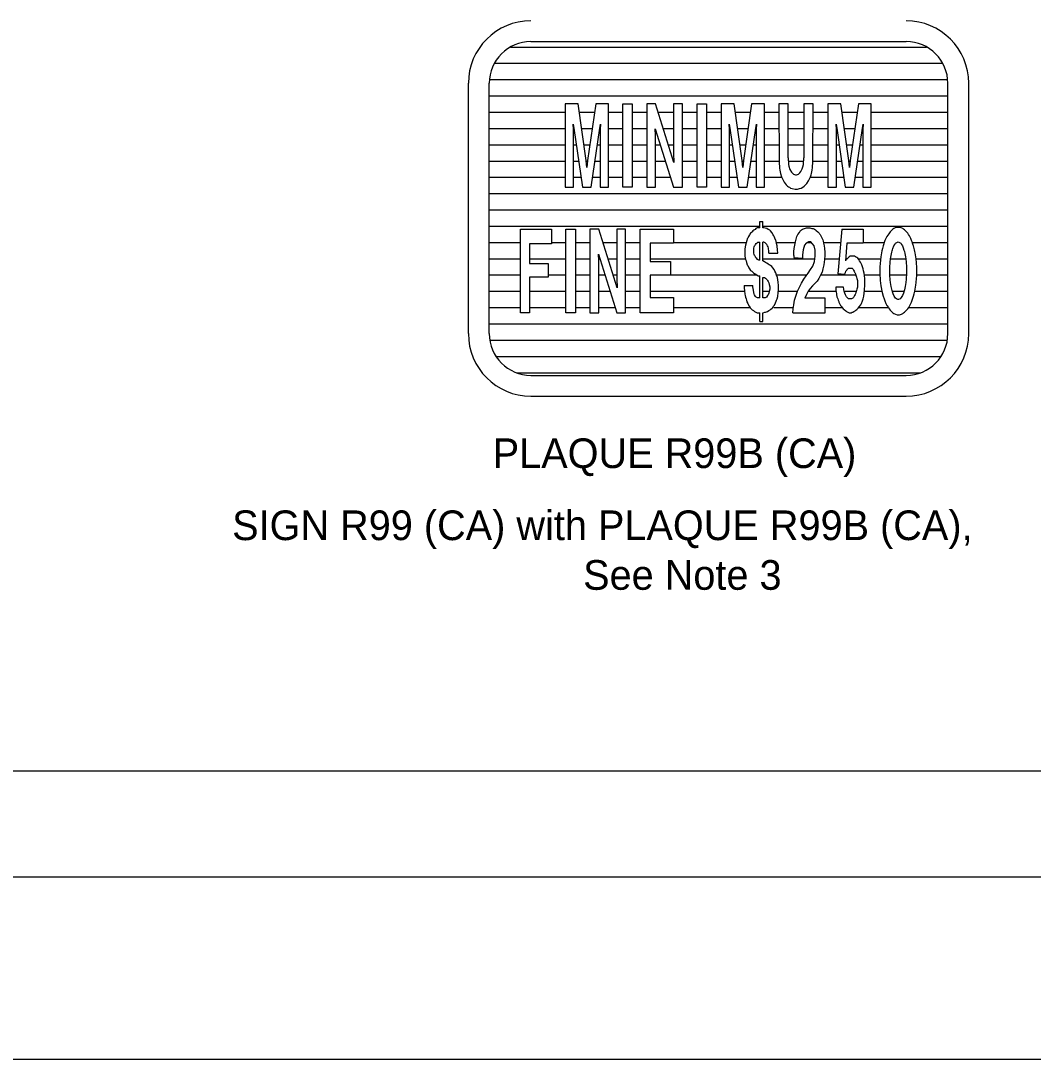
# Model space of a CAD drawing. Extents: x -894 to 866, y -472 to 714.
# Drawn here: x -168.2 to 70.8, y -472.4 to -227.4 of the extents above; entities that cross this region are included whole.
import ezdxf

# ---------------------------------------------------------------- set-up
doc = ezdxf.new("R2010")
doc.units = 0
for name, color, linetype in [('border_PLOTTING-ELEMENTS', 7, 'Continuous'), ('border_rw_22x34_Cut_Lines', 7, 'Continuous'), ('border_SHEET', 7, 'Continuous'), ('rd_PAVEMENT', 7, 'Continuous'), ('rd_PAVEMENT-anno', 7, 'Continuous')]:
    doc.layers.add(name, color=color, linetype=linetype)

msp = doc.modelspace()

# ---------------------------------------------------------------- linework, layer by layer
at = {"layer": 'border_PLOTTING-ELEMENTS'}
for points in [[(-894.04, -472.44), (865.96, -472.44), (865.96, 713.56), (-894.04, 713.56)], [(-864.04, 670.56), (835.96, 670.56), (835.96, -429.44), (-864.04, -429.44)]]:
    msp.add_lwpolyline(points, close=True, dxfattribs=at)
at = {"layer": 'border_rw_22x34_Cut_Lines'}
msp.add_lwpolyline([(-864.04, 670.56), (835.96, 670.56), (835.96, -429.44), (-864.04, -429.44)], close=True, dxfattribs=at)
at = {"layer": 'border_SHEET'}
msp.add_line((810.96, -404.44), (-814.04, -404.44), dxfattribs=at)
at = {"layer": 'rd_PAVEMENT'}
for p, q in [((-47.8, -232.33), (40.78, -232.33)), ((-52.6, -233.6), (45.61, -233.6)), ((-56.42, -237.44), (49.39, -237.44)), ((-62.56, -301.23), (-62.56, -242.17)), ((-57.64, -301.23), (-57.64, -242.17)), ((-57.57, -241.28), (50.55, -241.28)), ((50.62, -301.23), (50.62, -242.17)), ((55.55, -301.23), (55.55, -242.17)), ((-57.64, -245.13), (50.62, -245.13)), ((-57.64, -248.97), (-39.71, -248.97)), ((-36.39, -248.97), (-32.79, -248.97)), ((-29.47, -248.97), (-26.11, -248.97)), ((-23.87, -248.97), (-20.43, -248.97)), ((-17.74, -248.97), (-14.11, -248.97)), ((-12.03, -248.97), (-8.59, -248.97)), ((-6.35, -248.97), (-2.91, -248.97)), ((0.42, -248.97), (4.02, -248.97)), ((7.34, -248.97), (10.71, -248.97)), ((12.94, -248.97), (16.62, -248.97)), ((18.85, -248.97), (22.3, -248.97)), ((25.62, -248.97), (29.22, -248.97)), ((32.54, -248.97), (50.62, -248.97)), ((-57.64, -252.81), (-39.71, -252.81)), ((-37.73, -252.81), (-37.63, -252.81)), ((-35.84, -252.81), (-33.35, -252.81)), ((-31.56, -252.81), (-31.46, -252.81)), ((-29.47, -252.81), (-26.11, -252.81)), ((-23.87, -252.81), (-20.43, -252.81)), ((-16.54, -252.81), (-14.11, -252.81)), ((-12.03, -252.81), (-8.59, -252.81)), ((-6.35, -252.81), (-2.91, -252.81)), ((-0.92, -252.81), (-0.82, -252.81)), ((0.97, -252.81), (3.46, -252.81)), ((5.25, -252.81), (5.35, -252.81)), ((7.34, -252.81), (10.73, -252.81)), ((12.94, -252.81), (16.62, -252.81)), ((18.83, -252.81), (22.3, -252.81)), ((24.28, -252.81), (24.39, -252.81)), ((26.17, -252.81), (28.67, -252.81)), ((30.46, -252.81), (30.56, -252.81)), ((32.54, -252.81), (50.62, -252.81)), ((-57.64, -256.65), (-39.71, -256.65)), ((-37.71, -256.65), (-37.08, -256.65)), ((-35.29, -256.65), (-33.9, -256.65)), ((-32.11, -256.65), (-31.47, -256.65)), ((-29.47, -256.65), (-26.11, -256.65)), ((-23.87, -256.65), (-20.43, -256.65)), ((-18.35, -256.65), (-17.26, -256.65)), ((-15.33, -256.65), (-14.11, -256.65)), ((-12.03, -256.65), (-8.59, -256.65)), ((-6.35, -256.65), (-2.91, -256.65)), ((-0.9, -256.65), (-0.27, -256.65)), ((1.52, -256.65), (2.91, -256.65)), ((4.7, -256.65), (5.34, -256.65)), ((7.34, -256.65), (10.75, -256.65)), ((12.94, -256.65), (16.62, -256.65)), ((18.8, -256.65), (22.3, -256.65)), ((24.3, -256.65), (24.94, -256.65)), ((26.73, -256.65), (28.12, -256.65)), ((29.9, -256.65), (30.54, -256.65)), ((32.54, -256.65), (50.62, -256.65)), ((-57.64, -260.5), (-39.71, -260.5)), ((-37.71, -260.5), (-36.52, -260.5)), ((-34.74, -260.5), (-34.45, -260.5)), ((-32.66, -260.5), (-31.47, -260.5)), ((-29.47, -260.5), (-26.11, -260.5)), ((-23.87, -260.5), (-20.43, -260.5)), ((-18.35, -260.5), (-16.05, -260.5)), ((-14.13, -260.5), (-14.04, -260.5)), ((-12.03, -260.5), (-8.59, -260.5)), ((-6.35, -260.5), (-2.91, -260.5)), ((-0.9, -260.5), (0.28, -260.5)), ((2.07, -260.5), (2.36, -260.5)), ((4.15, -260.5), (5.34, -260.5)), ((7.34, -260.5), (10.78, -260.5)), ((12.98, -260.5), (16.58, -260.5)), ((18.78, -260.5), (22.3, -260.5)), ((24.3, -260.5), (25.49, -260.5)), ((27.27, -260.5), (27.57, -260.5)), ((29.35, -260.5), (30.54, -260.5)), ((32.54, -260.5), (50.62, -260.5)), ((-57.64, -264.34), (-39.71, -264.34)), ((-37.71, -264.34), (-35.97, -264.34)), ((-33.21, -264.34), (-31.47, -264.34)), ((-29.47, -264.34), (-26.11, -264.34)), ((-23.87, -264.34), (-20.43, -264.34)), ((-18.35, -264.34), (-14.85, -264.34)), ((-12.03, -264.34), (-8.59, -264.34)), ((-6.35, -264.34), (-2.91, -264.34)), ((-0.9, -264.34), (0.84, -264.34)), ((3.6, -264.34), (5.34, -264.34)), ((7.34, -264.34), (11.39, -264.34)), ((18.16, -264.34), (22.3, -264.34)), ((24.3, -264.34), (26.04, -264.34)), ((28.8, -264.34), (30.54, -264.34)), ((32.54, -264.34), (50.62, -264.34)), ((-57.64, -268.18), (50.62, -268.18)), ((-57.64, -272.02), (50.62, -272.02)), ((-57.64, -275.87), (6.25, -275.87)), ((6.93, -275.87), (50.62, -275.87)), ((-57.64, -279.71), (-50.25, -279.71)), ((-42.97, -279.71), (-39.53, -279.71)), ((-37.29, -279.71), (-33.85, -279.71)), ((-30.8, -279.71), (-27.53, -279.71)), ((-25.45, -279.71), (-22.01, -279.71)), ((-14.16, -279.71), (3, -279.71)), ((10.16, -279.71), (14.65, -279.71)), ((17.45, -279.71), (18.42, -279.71)), ((21.22, -279.71), (25.29, -279.71)), ((30.61, -279.71), (35.61, -279.71)), ((42.21, -279.71), (50.62, -279.71)), ((-57.64, -283.55), (-50.25, -283.55)), ((-48.09, -283.55), (-39.53, -283.55)), ((-37.29, -283.55), (-33.85, -283.55)), ((-31.79, -283.55), (-31.52, -283.55)), ((-29.59, -283.55), (-27.53, -283.55)), ((-25.45, -283.55), (-22.01, -283.55)), ((-19.68, -283.55), (2.86, -283.55)), ((6.93, -283.55), (19.25, -283.55)), ((21.5, -283.55), (24.94, -283.55)), ((26.49, -283.55), (26.88, -283.55)), ((29.45, -283.55), (34.76, -283.55)), ((37.05, -283.58), (40.73, -283.58)), ((43.12, -283.55), (50.62, -283.55)), ((-57.64, -287.39), (-50.25, -287.39)), ((-43.69, -287.39), (-39.53, -287.39)), ((-37.29, -287.39), (-33.85, -287.39)), ((-31.77, -287.39), (-30.32, -287.39)), ((-28.39, -287.39), (-27.53, -287.39)), ((-25.45, -287.39), (-22.01, -287.39)), ((-14.88, -287.39), (5.5, -287.39)), ((10.28, -287.39), (17.34, -287.39)), ((20.56, -287.39), (28.91, -287.39)), ((30.86, -287.39), (34.57, -287.39)), ((36.89, -287.39), (40.89, -287.39)), ((43.29, -287.39), (50.62, -287.39)), ((-57.64, -291.24), (-50.25, -291.24)), ((-48.09, -291.24), (-39.53, -291.24)), ((-37.29, -291.24), (-33.85, -291.24)), ((-31.77, -291.24), (-29.11, -291.24)), ((-25.45, -291.24), (-22.01, -291.24)), ((-19.68, -291.24), (2.62, -291.24)), ((6.93, -291.24), (8.48, -291.24)), ((10.58, -291.24), (15.15, -291.24)), ((17.62, -291.24), (24.26, -291.24)), ((26.15, -291.24), (29.03, -291.24)), ((30.9, -291.24), (35.06, -291.24)), ((37.5, -291.22), (40.34, -291.22)), ((42.8, -291.24), (50.62, -291.24)), ((-57.64, -295.08), (-50.25, -295.08)), ((-48.09, -295.08), (-39.53, -295.08)), ((-37.29, -295.08), (-33.85, -295.08)), ((-31.77, -295.08), (-27.91, -295.08)), ((-25.45, -295.08), (-22.01, -295.08)), ((-14.16, -295.08), (3.87, -295.08)), ((9.51, -295.08), (14.17, -295.08)), ((21.65, -295.08), (25.66, -295.08)), ((29.51, -295.08), (36.58, -295.08)), ((41.35, -295.08), (50.62, -295.08)), ((-57.64, -298.92), (50.62, -298.92)), ((-57.51, -302.76), (50.5, -302.76)), ((-56.01, -306.61), (48.98, -306.61)), ((-51.2, -310.45), (44.22, -310.45)), ((-47.8, -311.07), (40.78, -311.07)), ((-47.8, -315.99), (40.78, -315.99))]:
    msp.add_line(p, q, dxfattribs=at)
for points in [[(-39.71, -247.03), (-39.71, -266.71), (-37.71, -266.71), (-37.71, -253.07), (-37.79, -251.83), (-37.63, -252.76), (-35.63, -266.71), (-33.55, -266.71), (-31.55, -252.76), (-31.39, -251.83), (-31.47, -253.07), (-31.47, -266.71), (-29.47, -266.71), (-29.47, -247.03), (-32.51, -247.03), (-34.43, -260.36), (-34.59, -262.06), (-34.75, -260.36), (-36.67, -247.03), (-39.71, -247.03)], [(-26.11, -266.71), (-26.11, -247.03), (-23.87, -247.03), (-23.87, -266.71), (-26.11, -266.71)], [(-20.43, -247.03), (-20.43, -266.71), (-18.35, -266.71), (-18.35, -254.47), (-18.43, -252.92), (-14.11, -266.71), (-12.03, -266.71), (-12.03, -247.03), (-14.11, -247.03), (-14.11, -258.65), (-14.03, -260.82), (-18.35, -247.03), (-20.43, -247.03)], [(-8.59, -266.71), (-8.59, -247.03), (-6.35, -247.03), (-6.35, -266.71), (-8.59, -266.71)], [(-2.91, -247.03), (-2.91, -266.71), (-0.9, -266.71), (-0.9, -253.07), (-0.98, -251.83), (-0.82, -252.76), (1.18, -266.71), (3.26, -266.71), (5.26, -252.76), (5.42, -251.83), (5.34, -253.07), (5.34, -266.71), (7.34, -266.71), (7.34, -247.03), (4.3, -247.03), (2.38, -260.36), (2.22, -262.06), (2.06, -260.36), (0.14, -247.03), (-2.91, -247.03)], [(12.94, -259.74), (12.94, -247.03), (10.7, -247.03), (10.78, -260.67)], [(18.78, -260.67), (18.86, -247.03), (16.62, -247.03), (16.62, -259.74)], [(22.3, -247.03), (22.3, -266.71), (24.3, -266.71), (24.3, -253.07), (24.22, -251.83), (24.38, -252.76), (26.38, -266.71), (28.46, -266.71), (30.46, -252.76), (30.62, -251.83), (30.54, -253.07), (30.54, -266.71), (32.54, -266.71), (32.54, -247.03), (29.5, -247.03), (27.58, -260.36), (27.42, -262.06), (27.26, -260.36), (25.34, -247.03), (22.3, -247.03)], [(10.78, -260.67), (10.86, -262.22), (10.94, -262.68), (11.1, -263.46), (11.34, -264.23), (11.5, -264.54), (11.74, -265.01), (11.98, -265.47), (12.22, -265.78), (12.46, -266.09), (12.78, -266.4), (13.02, -266.56), (13.26, -266.71), (13.5, -266.87), (13.9, -267.02), (14.54, -267.18), (15.1, -267.18), (15.58, -267.02), (15.98, -266.87), (16.38, -266.71), (16.7, -266.4), (17.02, -266.09), (17.34, -265.78), (17.74, -265.16), (17.98, -264.7), (18.22, -264.23), (18.38, -263.77), (18.46, -263.46), (18.62, -262.68), (18.7, -262.06), (18.78, -260.67)], [(12.94, -259.74), (13.02, -261.29), (13.1, -261.75), (13.34, -262.53), (13.74, -263.15), (14.06, -263.46), (14.22, -263.61), (14.62, -263.77), (14.86, -263.77), (15.34, -263.61), (15.66, -263.3), (15.9, -262.99), (16.22, -262.37), (16.38, -261.91), (16.54, -261.29), (16.62, -259.74)], [(-43.69, -287.93), (-48.09, -287.93), (-48.09, -296.3), (-50.25, -296.3), (-50.25, -276.61), (-42.97, -276.61), (-42.97, -280.02), (-48.09, -280.02), (-48.09, -284.67), (-43.69, -284.67), (-43.69, -287.93), (-48.09, -287.93), (-48.09, -296.3), (-50.25, -296.3)], [(-39.53, -296.3), (-39.53, -276.61), (-37.29, -276.61), (-37.29, -296.3), (-39.53, -296.3)], [(-33.85, -276.61), (-33.85, -296.3), (-31.77, -296.3), (-31.77, -284.05), (-31.85, -282.5), (-27.53, -296.3), (-25.45, -296.3), (-25.45, -276.61), (-27.53, -276.61), (-27.53, -288.24), (-27.45, -290.41), (-31.77, -276.61), (-33.85, -276.61)], [(-22.01, -296.3), (-22.01, -276.61), (-14.16, -276.61), (-14.16, -279.87), (-19.68, -279.87), (-19.68, -284.21), (-14.88, -284.21), (-14.88, -287.46), (-19.68, -287.46), (-19.68, -292.73), (-14.16, -292.73), (-14.16, -296.3), (-22.01, -296.3)], [(6.25, -276.26), (5.87, -276.26), (5.77, -276.26), (5.58, -276.26), (5.29, -276.44), (5.1, -276.63), (4.81, -276.82), (4.62, -277), (4.43, -277.19), (4.24, -277.37), (4.05, -277.56), (3.85, -277.75), (3.76, -277.93), (3.57, -278.3), (3.47, -278.49), (3.37, -278.68), (3.28, -278.86), (3.18, -279.23), (2.99, -279.79), (2.89, -280.35), (2.8, -280.72), (2.7, -281.28), (2.7, -281.65), (2.7, -282.21), (2.7, -282.58), (2.7, -282.77), (2.7, -282.95), (2.8, -283.33), (2.89, -283.7), (2.99, -284.07), (3.09, -284.44), (3.28, -285), (3.37, -285.19), (3.57, -285.56), (3.66, -285.74), (3.76, -285.93), (4.05, -286.3), (4.33, -286.49), (4.53, -286.67), (4.72, -286.86), (5.01, -287.05), (5.29, -287.23), (5.58, -287.42), (5.87, -287.6), (5.97, -287.6), (6.06, -287.6), (6.25, -287.6)], [(6.25, -274.77), (6.93, -274.77)], [(6.25, -276.26), (6.25, -274.77)], [(6.93, -276.26), (6.93, -274.77)], [(10.48, -282.21), (10.38, -281.47), (10.38, -281.28), (10.29, -280.72), (10.29, -280.54), (10.19, -279.98), (10.1, -279.42), (10, -279.23), (9.81, -278.68), (9.71, -278.49), (9.52, -278.12), (9.42, -277.93), (9.04, -277.37), (8.75, -277), (8.56, -276.82), (8.27, -276.63), (8.17, -276.63), (7.89, -276.44), (7.79, -276.44), (7.21, -276.26), (7.02, -276.26), (6.93, -276.26)], [(14.28, -282.81), (14.28, -281.88), (14.36, -281.11), (14.52, -280.33), (14.68, -279.56), (14.84, -278.94), (15, -278.32), (15.24, -277.85), (15.56, -277.39), (15.8, -276.92), (16.29, -276.61), (16.77, -276.46), (17.25, -276.3), (17.65, -276.3), (18.05, -276.3), (18.53, -276.46), (18.85, -276.46), (19.17, -276.61), (19.41, -276.77), (19.57, -276.92), (19.89, -277.23), (20.05, -277.39), (20.21, -277.54), (20.29, -277.7), (20.45, -277.85), (20.53, -278.01), (20.61, -278.16), (20.69, -278.32), (20.77, -278.47), (20.85, -278.63), (20.93, -278.78), (21.09, -279.09), (21.17, -279.4), (21.25, -279.87), (21.33, -280.18), (21.41, -280.49), (21.49, -281.11), (21.57, -282.04), (21.57, -282.81), (21.49, -283.74)], [(25.57, -276.61), (24.61, -287.15)], [(25.57, -276.61), (30.61, -276.61), (30.61, -279.87), (26.77, -279.87)], [(42.89, -282.19), (42.81, -281.88), (42.73, -281.42), (42.65, -281.11), (42.57, -280.8), (42.49, -280.49), (42.41, -280.33), (42.25, -279.87), (42.17, -279.56), (42.01, -279.25), (41.85, -278.78), (41.69, -278.47), (41.53, -278.16), (41.29, -277.85), (41.21, -277.7), (41.13, -277.54), (40.89, -277.23), (40.73, -277.08), (40.57, -276.92), (40.41, -276.77), (40.17, -276.61), (40.01, -276.46), (39.61, -276.3), (39.21, -276.15), (38.89, -276.15), (38.73, -276.15), (38.17, -276.3), (37.85, -276.46), (37.61, -276.61), (37.45, -276.77), (37.29, -276.92), (37.13, -277.08), (36.97, -277.23), (36.65, -277.7), (36.41, -278.01), (36.25, -278.32), (36.09, -278.63), (35.93, -278.94), (35.77, -279.25), (35.61, -279.71), (35.53, -280.02), (35.37, -280.49), (35.29, -280.8), (35.21, -281.11), (35.05, -281.73), (34.97, -282.19), (34.89, -282.66), (34.81, -283.12), (34.73, -283.9), (34.65, -284.67), (34.57, -285.45), (34.57, -285.91)], [(6.25, -283.88), (6.16, -283.88), (5.97, -283.88), (5.68, -283.7), (5.49, -283.51), (5.29, -283.33), (5.2, -283.14), (5.1, -282.95), (5.01, -282.77), (4.91, -282.58), (4.81, -282.21), (4.81, -281.84), (4.81, -281.47), (4.81, -281.09), (4.91, -280.72), (5.01, -280.54), (5.1, -280.35), (5.2, -280.16), (5.39, -279.98), (5.58, -279.79), (5.77, -279.61), (5.87, -279.61), (6.06, -279.61), (6.16, -279.61), (6.25, -279.61)], [(6.25, -283.88), (6.25, -279.61)], [(6.93, -284.07), (6.93, -279.61)], [(8.37, -282.21), (8.37, -282.02), (8.37, -281.84), (8.27, -281.09), (8.17, -280.72), (8.08, -280.54), (7.98, -280.35), (7.89, -280.16), (7.69, -279.98), (7.5, -279.79), (7.21, -279.61), (7.12, -279.61), (6.93, -279.61)], [(14.04, -296.3), (14.12, -295.37), (14.28, -294.44), (14.44, -293.35), (14.76, -292.42), (15.16, -291.18), (15.56, -290.25), (16.05, -289.32), (16.61, -288.39), (17.17, -287.62), (17.65, -287), (18.21, -286.07), (18.77, -285.29), (19.17, -284.21), (19.33, -282.97), (19.33, -281.57), (19.09, -280.49), (18.69, -280.02), (18.29, -279.56), (17.73, -279.56), (17.17, -279.87), (16.77, -280.33), (16.45, -281.42), (16.29, -282.66), (16.29, -283.43)], [(26.77, -279.87), (26.45, -284.05)], [(36.97, -284.36), (37.05, -283.59), (37.21, -282.81), (37.37, -282.04), (37.45, -281.73), (37.53, -281.42), (37.61, -281.11), (37.85, -280.49), (38.09, -280.18), (38.25, -279.87), (38.57, -279.71), (38.89, -279.56), (39.21, -279.71), (39.53, -279.87), (39.69, -280.18), (39.93, -280.49), (40.09, -280.95), (40.25, -281.57), (40.41, -281.88), (40.49, -282.35), (40.65, -283.12), (40.73, -283.59), (40.81, -284.36), (40.89, -285.45), (40.89, -286.38), (40.89, -287), (40.81, -288.39), (40.73, -289.17), (40.57, -290.1), (40.41, -290.87), (40.17, -291.65), (39.93, -292.27), (39.61, -292.73), (39.37, -293.04), (38.97, -293.2), (38.81, -293.2), (38.49, -293.04), (38.25, -292.89), (37.93, -292.42), (37.69, -291.8), (37.53, -291.34), (37.37, -290.72), (37.21, -290.1), (37.13, -289.63), (37.05, -289.17), (36.97, -288.55), (36.89, -287.46), (36.89, -286.84), (36.89, -286.22), (36.89, -285.6), (36.97, -284.36)], [(6.93, -296.35), (7.02, -296.35), (7.41, -296.16), (7.6, -296.16), (8.08, -295.97), (8.37, -295.79), (8.65, -295.6), (8.85, -295.42), (9.13, -295.23), (9.33, -295.04), (9.42, -294.86), (9.71, -294.49), (9.9, -293.93), (10.1, -293.56), (10.19, -293.37), (10.29, -293), (10.48, -292.44), (10.58, -291.51), (10.67, -290.95), (10.67, -290.39), (10.67, -289.84), (10.58, -289.09), (10.48, -288.53), (10.38, -287.98), (10.19, -287.42), (10, -286.86), (9.81, -286.49), (9.62, -286.12), (9.33, -285.74), (9.04, -285.37), (8.75, -285.19), (8.46, -285), (8.17, -284.81), (7.89, -284.63), (7.6, -284.44), (7.31, -284.26), (6.93, -284.07)], [(8.37, -282.21), (10.48, -282.21)], [(14.28, -282.81), (14.28, -283.28)], [(14.28, -283.28), (16.29, -283.43)], [(21.49, -283.74), (21.33, -284.98), (21.09, -285.91), (20.93, -286.69), (20.53, -287.46), (20.13, -288.24), (19.73, -288.86), (19.33, -289.32), (18.69, -289.94), (18.13, -290.56), (17.65, -291.18), (17.25, -291.96), (16.85, -292.89)], [(24.21, -290.25), (24.21, -290.72), (24.21, -291.03), (24.29, -291.34), (24.37, -291.8), (24.37, -291.96), (24.45, -292.58), (24.61, -293.04), (24.69, -293.35), (24.85, -293.66), (24.85, -293.82), (25.01, -294.13), (25.17, -294.44), (25.25, -294.59), (25.41, -294.75), (25.65, -295.06), (25.89, -295.37), (26.13, -295.52), (26.53, -295.83), (26.69, -295.99), (27.01, -296.14), (27.33, -296.3), (27.57, -296.3), (27.81, -296.3), (28.05, -296.14), (28.21, -296.14), (28.45, -295.99), (28.77, -295.83), (28.93, -295.68), (29.17, -295.52), (29.41, -295.21), (29.65, -294.9), (30.05, -294.44), (30.21, -294.13), (30.45, -293.51), (30.61, -293.04), (30.77, -292.42), (30.85, -291.65), (30.93, -290.87), (31.01, -289.79), (31.01, -288.55), (31.01, -288.24), (30.93, -287.62), (30.85, -287), (30.69, -286.38), (30.61, -285.91), (30.45, -285.45), (30.29, -284.98), (30.05, -284.52), (29.97, -284.36), (29.73, -284.05), (29.57, -283.74), (29.33, -283.43), (29.17, -283.28), (28.85, -283.12), (28.61, -282.97), (28.29, -282.97), (27.97, -282.97), (27.73, -282.97), (27.57, -282.97), (27.33, -283.12), (27.17, -283.28), (27.01, -283.43), (26.85, -283.59), (26.61, -283.74), (26.45, -284.05)], [(34.65, -288.7), (34.73, -289.32), (34.81, -289.94), (34.97, -290.72), (35.05, -291.18), (35.37, -292.42), (35.61, -293.04), (35.77, -293.51), (36.01, -294.13), (36.25, -294.59), (36.57, -295.06), (36.73, -295.37), (36.97, -295.68), (37.29, -295.99), (37.61, -296.3), (37.85, -296.45), (38.25, -296.61), (38.65, -296.76), (38.97, -296.76), (39.21, -296.76), (39.69, -296.61), (40.01, -296.45), (40.17, -296.3), (40.41, -296.14), (40.57, -295.99), (40.89, -295.68), (41.13, -295.37), (41.37, -295.06), (41.53, -294.75), (42.01, -293.82), (42.17, -293.35), (42.33, -292.89), (42.49, -292.42), (42.65, -291.8), (42.81, -291.18), (42.89, -290.72), (42.97, -290.25), (43.05, -289.79), (43.13, -289.17), (43.21, -288.24), (43.29, -287.62), (43.29, -287), (43.29, -286.53), (43.29, -285.91), (43.29, -285.6), (43.21, -284.52), (43.13, -283.59), (43.05, -283.12), (42.97, -282.66), (42.89, -282.19)], [(26.21, -287.31), (26.45, -286.84), (26.53, -286.53), (26.61, -286.38), (26.77, -286.22), (26.93, -285.91), (27.17, -285.76), (27.25, -285.76), (27.33, -285.76), (27.57, -285.76), (27.65, -285.76), (27.81, -285.76), (28.05, -285.76), (28.21, -285.91), (28.29, -286.07), (28.37, -286.22), (28.53, -286.53), (28.61, -286.69), (28.69, -286.84), (28.85, -287.15), (28.93, -287.46), (29.09, -287.93), (29.17, -288.24), (29.25, -288.7), (29.25, -289.17), (29.25, -289.48), (29.25, -289.79), (29.25, -290.25), (29.17, -290.72), (29.09, -291.03), (29.01, -291.34), (28.93, -291.49), (28.85, -291.8), (28.77, -291.96), (28.61, -292.27), (28.53, -292.42), (28.37, -292.73), (28.21, -292.89), (27.89, -293.04), (27.65, -293.04), (27.49, -293.04), (27.25, -293.04), (27.17, -293.04), (27.01, -292.89), (26.85, -292.73), (26.69, -292.58), (26.53, -292.27), (26.45, -292.11), (26.29, -291.65), (26.13, -291.18), (26.05, -290.87), (26.05, -290.72), (25.97, -290.25)], [(34.57, -285.91), (34.57, -286.69), (34.57, -287.46), (34.65, -288.24), (34.65, -288.7)], [(6.25, -292.81), (6.25, -287.6)], [(6.93, -292.81), (6.93, -287.98)], [(6.93, -287.98), (7.12, -287.98), (7.31, -287.98), (7.6, -288.16), (7.79, -288.35), (7.98, -288.53), (8.08, -288.72), (8.17, -288.91), (8.37, -289.28), (8.46, -289.65), (8.56, -290.21), (8.56, -290.77), (8.46, -291.32), (8.37, -291.7), (8.17, -292.07), (8.08, -292.25), (7.79, -292.63), (7.5, -292.81), (7.31, -292.81), (6.93, -292.81)], [(26.21, -287.31), (24.61, -287.15)], [(2.51, -289.84), (4.62, -289.84)], [(2.51, -289.84), (2.51, -290.21), (2.51, -290.39), (2.61, -291.14), (2.7, -291.88), (2.8, -292.25), (2.89, -292.63), (2.99, -293), (3.09, -293.37), (3.18, -293.74), (3.37, -294.11), (3.47, -294.3), (3.57, -294.49), (3.66, -294.67), (3.95, -295.04), (4.05, -295.23), (4.24, -295.42), (4.43, -295.6), (4.72, -295.79), (5.01, -295.97), (5.29, -296.16), (5.58, -296.35), (5.68, -296.35), (5.87, -296.35), (6.06, -296.35), (6.25, -296.35)], [(6.25, -292.81), (5.77, -292.81), (5.68, -292.81), (5.39, -292.63), (5.2, -292.44), (5.01, -292.07), (4.91, -291.88), (4.81, -291.51), (4.72, -290.95), (4.62, -290.21), (4.62, -289.84)], [(25.97, -290.25), (24.21, -290.25)], [(14.04, -296.3), (21.65, -296.3), (21.65, -292.89), (16.85, -292.89)], [(6.25, -298.39), (6.25, -296.35)], [(6.93, -298.39), (6.93, -296.35)], [(6.25, -298.39), (6.93, -298.39)]]:
    msp.add_lwpolyline(points, dxfattribs=at)
for centre, radius, start, end in [((-47.8, -242.17), 14.76, 90, 180), ((40.78, -242.17), 14.76, 0, 90), ((-47.8, -242.17), 9.84, 90, 180), ((40.78, -242.17), 9.84, 0, 90), ((-47.8, -301.23), 14.76, 180, 270), ((-47.8, -301.23), 9.84, 180, 270), ((40.78, -301.23), 14.76, 270, 0), ((40.78, -301.23), 9.84, 270, 0)]:
    msp.add_arc(centre, radius, start, end, dxfattribs=at)

# ---------------------------------------------------------------- texts
at = {"layer": 'rd_PAVEMENT-anno'}
for s, p in [('PLAQUE R99B (CA)', (-56.81, -332.95)), ('SIGN R99 (CA) with PLAQUE R99B (CA),', (-118.32, -349.95)), ('See Note 3', (-35.47, -361.67))]:
    msp.add_text(s, height=7, dxfattribs=at).set_placement(p)

doc.saveas('drawing.dxf')
